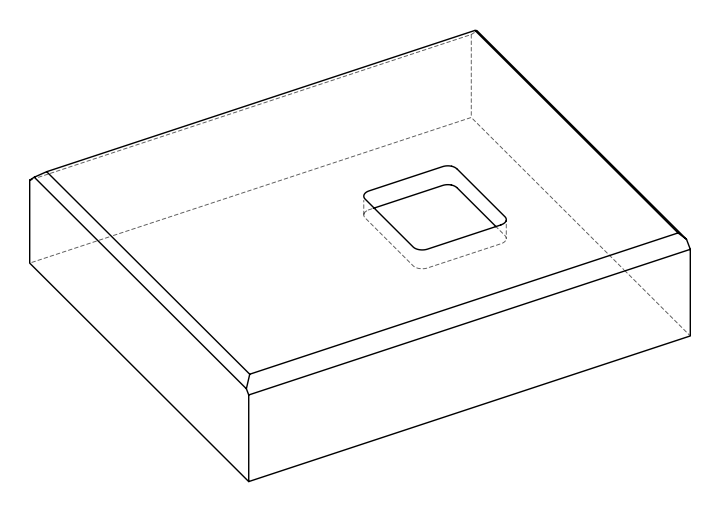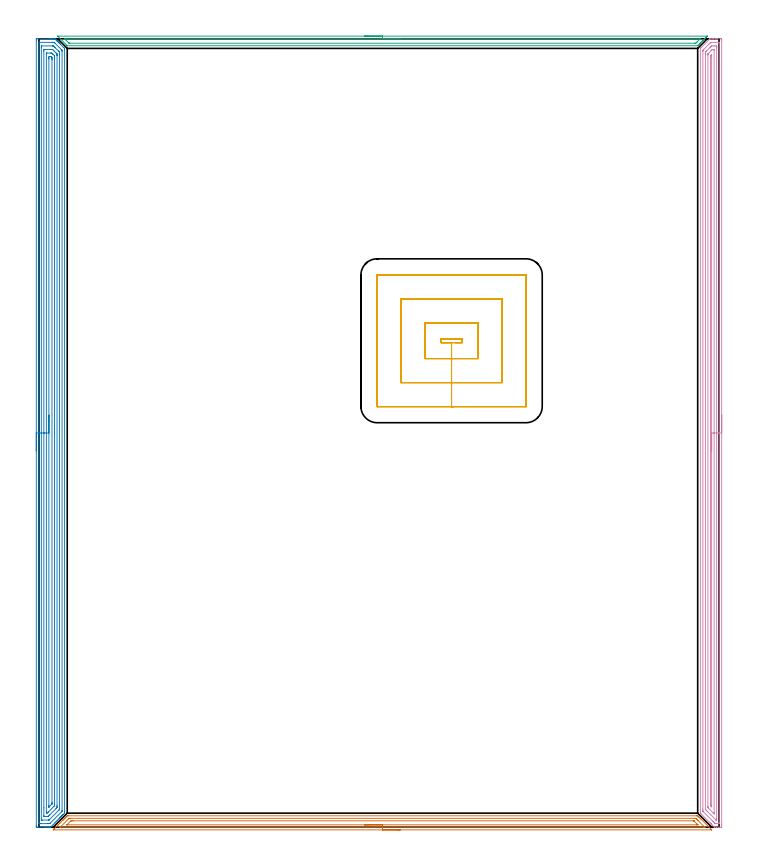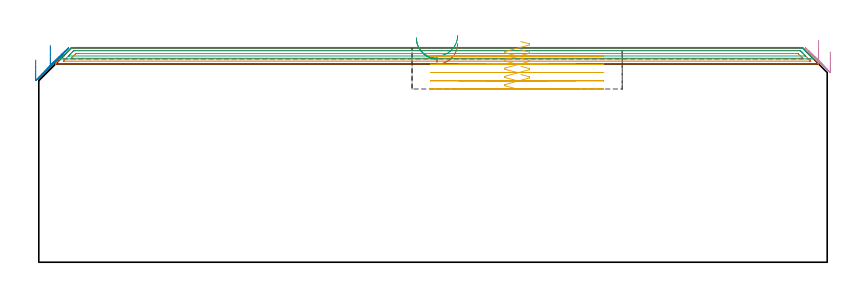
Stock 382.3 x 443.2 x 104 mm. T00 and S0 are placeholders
(PLAN: 5 operations, 1 tool changes, 61.5 min)
(1 AREA_MILL | FG_CHAMFER_SURFACE | UGT0205_001 | 8.93 min | 11814 mm3)
(2 AREA_MILL_1 | FG_CHAMFER_SURFACE_1 | UGT0205_001 | 21.41 min | 55702 mm3)
(3 AREA_MILL_2 | FG_CHAMFER_SURFACE_2 | UGT0205_001 | 5.96 min | 5327 mm3)
(4 AREA_MILL_3 | FG_CHAMFER_SURFACE_3 | UGT0205_001 | 17.77 min | 31527 mm3)
(5 MILL_RECTANGULAR_POCKET | POCKET_RECTANGULAR_STRAIGHT | UGT0201_100 | Follow Part, ap 4.5, ae 75% | 7.45 min | 186320 mm3)
(TOOL UGT0205_001 | Chamfer Mill 20 x 3 x 45 deg. | D20 FL50 Z2)
(TOOL UGT0201_100 | End Mill 18 mm | D18 FL22 Z2)
(OP 1 AREA_MILL)
G17 G21 G94 G90
T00 M6
G54
G17 G0 G90 X203.1 Y-1.5 S1061 M3
G43 Z114. H0
Z106.1
G94 G1 X203.062 Z105.228 F250.
X202.948 Z104.363
X202.759 Z103.512
X202.497 Z102.68
X202.163 Z101.874
X201.76 Z101.1
X201.292 Z100.364
X200.761 Z99.672
X200.171 Z99.029
X199.528 Z98.439
X198.836 Z97.908
X198.1 Z97.44
X197.326 Z97.037
X196.52 Z96.703
X195.688 Z96.441
X194.837 Z96.252
X193.972 Z96.138
X193.1 Z96.1
X8.172
X8.019 Y-1.493 Z96.106
X8.172 Y-1.331 Z96.269
X8.361 Y-1.139 Z96.46
X8.43 Y-1.07 Z96.53
X8.619 Y-0.881 Z96.717
X8.722 Y-0.776 Z96.821
X9.31 Y-0.19 Z97.41
X9.959 Y0.459 Z98.058
X10.852 Y1.352 Z98.951
X11.745 Y2.246 Z99.845
X13.416 Y3.917 Z101.515
X13.532 Y4.034 Z101.63
X13.709 Y4.21 Z101.808
X13.979 Y4.48 Z102.078
X14.147 Y4.65 Z102.244
X14.314 Y4.815 Z102.413
X14.425 Y4.926 Z102.524
X14.587 Y5.09 Z102.685
X14.747 Y5.248 Z102.846
X14.872 Y5.373 Z102.971
X15.027 Y5.53 Z103.125
X15.181 Y5.682 Z103.279
X15.319 Y5.82 Z103.418
X15.467 Y5.97 Z103.565
X15.612 Y6.113 Z103.71
X15.766 Y6.266 Z103.864
X15.896 Y6.395 Z103.99
X16.659 Y6.4 Z104.
X369.541
X370.305 Y6.395 Z103.99
X370.435 Y6.266 Z103.864
X370.588 Y6.113 Z103.71
X370.733 Y5.97 Z103.565
X370.881 Y5.82 Z103.418
X371.019 Y5.682 Z103.279
X371.173 Y5.53 Z103.125
X371.658 Y5.042 Z102.642
X371.924 Y4.777 Z102.376
X372.052 Y4.65 Z102.246
X372.409 Y4.292 Z101.891
X377.879 Y-1.178 Z96.419
X378.108 Y-1.408 Z96.191
X378.125 Y-1.425 Z96.174
X378.177 Y-1.479 Z96.119
X378.183 Y-1.495 Z96.104
X378.177 Y-1.5 Z96.1
X193.1
Y-0.086 Z97.514
X12.192 Y-0.085 Z97.515
X12.085 Y-0.084 Z97.516
X11.932 Y-0.079 Z97.521
X11.884 Y-0.075 Z97.525
X11.894 Y-0.064 Z97.536
X11.976 Y0.023 Z97.623
X12.063 Y0.113 Z97.713
X12.192 Y0.242 Z97.842
X16.851 Y4.901 Z102.501
X16.899 Y4.946 Z102.546
X16.927 Y4.97 Z102.57
X16.942 Y4.979 Z102.579
X16.962 Y4.98 Z102.58
X17.158 Y4.984 Z102.584
X17.552 Y4.986 Z102.586
X17.658
X368.754 Y4.985 Z102.585
X369.147 Y4.98 Z102.58
X369.241 Y4.979 Z102.579
X369.363 Y4.875 Z102.475
X369.541 Y4.705 Z102.305
X370.04 Y4.21 Z101.81
X370.435 Y3.816 Z101.416
X374.242 Y0.008 Z97.608
X374.28 Y-0.032 Z97.568
X374.317 Y-0.075 Z97.525
X374.318 Y-0.08 Z97.52
X374.314 Y-0.082 Z97.518
X374.281 Y-0.084 Z97.516
X374.008 Y-0.086 Z97.514
X373.902
X193.1
Y1.328 Z98.928
X16.01 Y1.329 Z98.929
X15.792 Y1.331 Z98.931
X15.766 Y1.333 Z98.933
X15.747 Y1.336 Z98.936
X15.755 Y1.35 Z98.95
X15.766 Y1.365 Z98.965
X17.642 Y3.242 Z100.842
X17.732 Y3.33 Z100.93
X17.971 Y3.559 Z101.159
X18.206 Y3.566 Z101.166
X18.446 Y3.569 Z101.169
X19.094 Y3.571 Z101.171
X19.339
X367.754
X368. Y3.569 Z101.169
X368.163 Y3.566 Z101.166
X368.218 Y3.564 Z101.164
X368.242 Y3.547 Z101.147
X368.289 Y3.505 Z101.105
X368.47 Y3.33 Z100.93
X370.23 Y1.57 Z99.17
X370.435 Y1.363 Z98.963
X370.459 Y1.332 Z98.932
X370.435 Y1.33 Z98.93
X369.786 Y1.329 Z98.929
X369.541 Y1.328 Z98.928
X193.1
X192.229 Z98.966
X191.364 Z99.08
X190.512 Z99.269
X189.68 Z99.531
X188.874 Z99.865
X188.1 Z100.268
X187.364 Z100.737
X186.672 Z101.268
X186.029 Z101.857
X185.44 Z102.501
X184.909 Z103.193
X184.44 Z103.928
X184.037 Z104.702
X183.703 Z105.508
X183.441 Z106.34
X183.252 Z107.192
X183.138 Z108.057
X183.1 Z108.928
G0 Z114.
M5
M2
(OP 2 AREA_MILL_1)
G17 G21 G94 G90
T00 M6
G54
G17 G0 G90 X-1.5 Y211.6 S1061 M3
G43 Z114. H0
Z98.1
G94 G1 Y211.638 Z97.228 F250.
Y211.752 Z96.364
Y211.941 Z95.512
Y212.203 Z94.68
Y212.537 Z93.874
Y212.94 Z93.1
Y213.408 Z92.364
Y213.94 Z91.672
Y214.529 Z91.029
Y215.172 Z90.44
Y215.864 Z89.908
Y216.6 Z89.44
Y217.374 Z89.037
Y218.18 Z88.703
Y219.012 Z88.441
Y219.863 Z88.252
Y220.728 Z88.138
Y221.6 Z88.1
Y442.157
X-1.499 Y442.589 Z88.101
X-1.495 Y443.044 Z88.103
X-1.492 Y443.19 Z88.106
X-1.045 Y443.2 Z88.553
X6.009 Z95.603
X6.565 Z96.162
X6.891 Z96.487
X7.447 Z97.043
X7.773 Z97.367
X8.606 Z98.205
X8.63 Z98.229
X8.994 Z98.591
X9.017 Y443.184 Z98.615
X9.095 Y443.105 Z98.694
X9.314 Y442.886 Z98.914
X9.536 Y442.666 Z99.132
X9.612 Y442.589 Z99.211
X9.752 Y442.448 Z99.352
X9.83 Y442.372 Z99.426
X9.909 Y442.291 Z99.509
X10.043 Y442.158 Z99.642
X10.124 Y442.078 Z99.72
X10.207 Y441.993 Z99.806
X10.333 Y441.867 Z99.932
X10.418 Y441.784 Z100.014
X10.505 Y441.696 Z100.104
X10.623 Y441.577 Z100.223
X10.712 Y441.49 Z100.308
X10.802 Y441.398 Z100.402
X10.914 Y441.287 Z100.513
X11.006 Y441.196 Z100.602
X11.1 Y441.1 Z100.699
X11.204 Y440.996 Z100.803
X11.299 Y440.902 Z100.896
X11.397 Y440.803 Z100.997
X11.494 Y440.706 Z101.094
X11.593 Y440.608 Z101.189
X11.695 Y440.505 Z101.295
X11.785 Y440.416 Z101.384
X11.887 Y440.315 Z101.483
X13.945 Y438.257 Z103.541
X14.077 Y438.124 Z103.675
X14.386 Y437.815 Z103.984
X14.387 Y437.812 Z103.985
X14.394 Y437.797 Z103.988
X14.4 Y437.231 Z104.
Y8.647
X14.402 Y7.903 Z103.997
X14.4 Y7.899 Z103.995
X14.386 Y7.884 Z103.982
X13.641 Y7.14 Z103.239
X13.504 Y7.002 Z103.1
X13.363 Y6.862 Z102.961
X13.206 Y6.705 Z102.804
X13.063 Y6.561 Z102.658
X12.916 Y6.415 Z102.514
X12.77 Y6.269 Z102.368
X12.622 Y6.12 Z102.217
X12.47 Y5.969 Z102.068
X12.335 Y5.834 Z101.933
X12.181 Y5.679 Z101.776
X12.023 Y5.522 Z101.621
X11.9 Y5.399 Z101.497
X11.74 Y5.238 Z101.335
X11.577 Y5.076 Z101.175
X11.464 Y4.963 Z101.062
X11.299 Y4.797 Z100.894
X10.593 Y4.093 Z100.193
X10.238 Y3.737 Z99.835
X9.665 Y3.165 Z99.264
X8.948 Y2.448 Z98.547
X8.066 Y1.566 Z97.665
X6.891 Y0.391 Z96.491
X6.661 Y0.165 Z96.261
X6.497 Y0.009 Z96.097
X6.45 Y0.008 Z96.049
X6.124 Y0. Z95.723
X5.779 Z95.379
X5.127 Z94.722
X3.92 Z93.517
X3.364 Z92.958
X-0.767 Z88.83
X-1.045 Y0.002 Z88.552
X-1.259 Y0.004 Z88.339
X-1.491 Y0.009 Z88.106
X-1.495 Y0.156 Z88.103
X-1.499 Y0.611 Z88.101
X-1.5 Y1.072 Z88.1
Y221.6
X-0.086 Z89.514
X-0.085 Y441.108 Z89.515
X-0.084 Y441.159 Z89.516
X-0.082 Y441.183 Z89.518
X-0.08 Y441.188 Z89.52
X-0.065 Y441.191 Z89.535
X0.328 Y441.199 Z89.928
X7.38 Y441.2 Z96.98
X7.773 Y441.199 Z97.373
X8.265 Y441.197 Z97.865
X8.458 Y441.19 Z98.058
X8.556 Y441.182 Z98.156
X8.654 Y441.089 Z98.254
X8.946 Y440.803 Z98.546
X12.518 Y437.231 Z102.118
X12.863 Y436.879 Z102.463
X12.961 Y436.777 Z102.561
X12.979 Y436.743 Z102.579
X12.981 Y436.721 Z102.581
X12.984 Y436.62 Z102.584
X12.986 Y436.417 Z102.586
Y436.338
X12.985 Y9.54 Z102.585
X12.979 Y9.133 Z102.579
X12.975 Y8.937 Z102.575
X12.878 Y8.835 Z102.478
X12.697 Y8.647 Z102.297
X6.227 Y2.177 Z95.827
X6.153 Y2.105 Z95.753
X6.094 Y2.05 Z95.694
X6.055 Y2.017 Z95.655
X6.009 Y2.01 Z95.609
X5.518 Y2.002 Z95.118
X5.127 Y2.001 Z94.727
X4.638 Y2. Z94.238
X1.111 Z90.711
X0.719 Y2.001 Z90.319
X0.226 Y2.003 Z89.826
X0.015 Y2.01 Z89.615
X-0.079 Y2.028 Z89.521
X-0.084 Y2.318 Z89.516
X-0.085 Y2.397 Z89.515
X-0.086 Y221.6 Z89.514
X1.328 Z90.928
X1.329 Y438.399 Z90.929
X1.331 Y439.017 Z90.931
X1.334 Y439.154 Z90.934
X1.335 Y439.181 Z90.935
X1.361 Y439.19 Z90.961
X1.423 Y439.197 Z91.023
X1.6 Y439.199 Z91.2
X7.592 Y439.2 Z97.192
X7.773 Y439.198 Z97.373
X7.953 Y439.194 Z97.553
X8.072 Y439.19 Z97.672
X8.151 Y439.137 Z97.751
X8.28 Y439.017 Z97.88
X8.654 Y438.646 Z98.254
X9.177 Y438.124 Z98.777
X10.961 Y436.338 Z100.561
X11.299 Y435.992 Z100.899
X11.565 Y435.716 Z101.165
X11.568 Y435.445 Z101.168
X11.57 Y435.171 Z101.17
X11.571 Y434.553 Z101.171
X11.572 Y434.277 Z101.172
X11.571 Y10.433 Z101.171
X11.57 Y10.159 Z101.17
X11.568 Y10.066 Z101.168
X11.565 Y9.996 Z101.165
X11.537 Y9.949 Z101.137
X11.299 Y9.701 Z100.899
X11.221 Y9.62 Z100.821
X5.783 Y4.183 Z95.383
X5.649 Y4.056 Z95.249
X5.601 Y4.012 Z95.201
X5.489 Y4.007 Z95.089
X5.307 Y4.001 Z94.907
X1.78 Z91.38
X1.6 Y4.005 Z91.2
X1.42 Y4.01 Z91.02
X1.335 Y4.027 Z90.935
X1.332 Y4.092 Z90.932
X1.331 Y4.183 Z90.931
X1.329 Y4.458 Z90.929
X1.328 Y221.6 Z90.928
X2.743 Z92.343
Y436.338
X2.747 Y436.964 Z92.347
X2.75 Y437.174 Z92.35
X2.757 Y437.191 Z92.357
X2.779 Y437.194 Z92.379
X2.832 Y437.197 Z92.432
X2.938 Y437.199 Z92.538
X3.364 Y437.2 Z92.964
X6.922 Z96.522
X7.347 Y437.194 Z96.947
X7.559 Y437.19 Z97.159
X7.666 Y437.173 Z97.266
X7.773 Y437.07 Z97.373
X8.513 Y436.338 Z98.113
X8.654 Y436.197 Z98.254
X9.406 Y435.445 Z99.006
X9.536 Y435.315 Z99.136
X9.914 Y434.933 Z99.514
X10.103 Y434.739 Z99.703
X10.148 Y434.692 Z99.748
X10.151 Y434.642 Z99.751
X10.153 Y434.553 Z99.753
X10.157 Y433.924 Z99.757
Y433.66
Y12.219
X10.156 Y11.591 Z99.756
X10.154 Y11.326 Z99.754
X10.15 Y11.017 Z99.75
X9.56 Y10.409 Z99.16
X6.009 Y6.858 Z95.609
X5.561 Y6.422 Z95.161
X5.127 Y6.01 Z94.727
X5.091 Y6.005 Z94.691
X4.246 Y6. Z93.846
X3.364 Z92.964
X3.333 Z92.933
X2.934 Y6.01 Z92.534
X2.75 Y6.018 Z92.35
X2.748 Y6.124 Z92.348
X2.744 Y6.597 Z92.344
X2.743 Y10.836 Z92.343
Y221.6
X4.157 Z93.757
Y434.642
X4.158 Y434.733 Z93.758
X4.163 Y434.912 Z93.763
X4.173 Y435.19 Z93.773
X4.246 Y435.193 Z93.846
X4.489 Y435.199 Z94.089
X6.252 Y435.2 Z95.852
X6.891 Y435.194 Z96.491
X7.143 Y435.19 Z96.743
X7.773 Y434.623 Z97.373
X7.848 Y434.553 Z97.448
X8.654 Y433.743 Z98.254
X8.735 Y433.66 Z98.335
X8.738 Y433.575 Z98.338
X8.743 Y432.767 Z98.343
Y432.677
Y13.022
X8.742 Y12.219 Z98.342
X8.74 Y12.132 Z98.34
X8.736 Y12.046 Z98.336
X8.654 Y11.959 Z98.254
X8.342 Y11.642 Z97.942
X5.238 Y8.536 Z94.838
X5.127 Y8.427 Z94.727
X4.789 Y8.097 Z94.389
X4.712 Y8.025 Z94.312
X4.565 Y8.01 Z94.165
X4.246 Z93.846
X4.164 Y8.027 Z93.764
X4.159 Y8.378 Z93.759
X4.157 Y8.558 Z93.757
Y221.6
X5.571 Z95.171
X5.572 Y431.874 Z95.172
X5.573 Y432.315 Z95.173
X5.578 Y432.767 Z95.178
X5.588 Y433.193 Z95.188
X6.009 Y433.196 Z95.609
X6.466 Y433.197 Z96.066
X6.676 Y433.19 Z96.276
X6.731 Y433.182 Z96.331
X6.798 Y433.126 Z96.398
X6.891 Y433.043 Z96.491
X7.182 Y432.767 Z96.782
X7.283 Y432.661 Z96.883
X7.316 Y432.624 Z96.916
X7.322 Y432.598 Z96.922
X7.324 Y432.545 Z96.924
X7.328 Y432.324 Z96.928
X7.329 Y431.874 Z96.929
Y431.43
Y14.005
X7.328 Y13.562 Z96.928
X7.323 Y13.112 Z96.923
X7.322 Y13.089 Z96.922
X7.306 Y13.066 Z96.906
X7.267 Y13.02 Z96.867
X7.205 Y12.954 Z96.805
X5.578 Y11.326 Z95.178
X5.576 Z95.176
X5.575 Z95.175
X5.574 Y11.334 Z95.174
X5.572 Y11.769 Z95.172
X5.571 Y12.219 Z95.171
Y221.6
Y222.472 Z95.209
Y223.336 Z95.323
Y224.188 Z95.512
Y225.02 Z95.774
Y225.826 Z96.108
Y226.6 Z96.511
Y227.336 Z96.98
Y228.028 Z97.511
Y228.671 Z98.1
Y229.26 Z98.743
Y229.791 Z99.435
Y230.26 Z100.171
Y230.663 Z100.945
Y230.997 Z101.751
Y231.259 Z102.583
Y231.448 Z103.435
Y231.562 Z104.3
Y231.6 Z105.171
G0 Z114.
M5
M2
(OP 3 AREA_MILL_2)
G17 G21 G94 G90
T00 M6
G54
G17 G0 G90 X183.1 Y444.7 S1061 M3
G43 Z114. H0
Z108.6
G94 G1 X183.138 Z107.728 F250.
X183.252 Z106.863
X183.441 Z106.012
X183.703 Z105.18
X184.037 Z104.374
X184.44 Z103.6
X184.909 Z102.864
X185.44 Z102.172
X186.029 Z101.529
X186.672 Z100.94
X187.364 Z100.408
X188.1 Z99.94
X188.874 Z99.537
X189.68 Z99.203
X190.512 Z98.941
X191.364 Z98.752
X192.228 Z98.638
X193.1 Z98.6
X375.692 Y444.699 Z98.599
X375.697 Z98.6
X375.693 Y444.692 Z98.606
X375.666 Y444.666 Z98.634
X375.614 Y444.613 Z98.687
X375.212 Y444.21 Z99.086
X375.07 Y444.069 Z99.229
X374.772 Y443.772 Z99.528
X374.328 Y443.326 Z99.97
X373.865 Y442.864 Z100.435
X373.444 Y442.442 Z100.855
X372.949 Y441.949 Z101.35
X372.559 Y441.558 Z101.739
X372.034 Y441.034 Z102.265
X371.791 Y440.79 Z102.507
X371.675 Y440.674 Z102.624
X371.493 Y440.493 Z102.806
X371.336 Y440.336 Z102.964
X371.233 Y440.232 Z103.066
X371.195 Y440.195 Z103.104
X370.522 Y439.522 Z103.777
X370.313 Y439.317 Z103.976
X370.295 Y439.304 Z103.989
X370.152 Y439.3 Z104.
X16.048
X15.904 Y439.304 Z103.989
X15.879 Y439.318 Z103.975
X15.677 Y439.523 Z103.777
X10.683 Y444.518 Z98.781
X10.554 Y444.653 Z98.646
X10.516 Y444.695 Z98.603
X10.659 Y444.699 Z98.6
X10.683 Y444.7
X193.1
Y443.286 Z100.014
X371.535 Y443.285 Z100.015
X371.808 Y443.279 Z100.021
X371.779 Y443.241 Z100.059
X371.684 Y443.138 Z100.162
X371.59 Y443.041 Z100.259
X371.493 Y442.943 Z100.357
X370.108 Y441.558 Z101.742
X369.907 Y441.358 Z101.942
X369.705 Y441.157 Z102.143
X369.457 Y440.919 Z102.381
X369.233 Y440.721 Z102.579
X368.811 Y440.715 Z102.585
X368.77
X17.135
X17.028 Y440.716 Z102.584
X16.976 Y440.719 Z102.581
X16.953 Y440.721 Z102.579
X16.916 Y440.746 Z102.554
X16.495 Y441.157 Z102.143
X15.207 Y442.442 Z100.858
X14.707 Y442.943 Z100.357
X14.485 Y443.169 Z100.131
X14.389 Y443.272 Z100.028
X14.383 Y443.28 Z100.02
X14.392 Y443.281 Z100.019
X14.435 Y443.284 Z100.016
X14.526 Y443.285 Z100.015
X14.707 Y443.286 Z100.014
X193.1
X193.972 Z100.052
X194.837 Z100.166
X195.688 Z100.355
X196.52 Z100.617
X197.326 Z100.951
X198.1 Z101.354
X198.836 Z101.823
X199.528 Z102.354
X200.171 Z102.943
X200.76 Z103.586
X201.292 Z104.278
X201.76 Z105.014
X202.163 Z105.788
X202.497 Z106.594
X202.759 Z107.426
X202.948 Z108.278
X203.062 Z109.143
X203.1 Z110.014
G0 Z114.
M5
M2
(OP 4 AREA_MILL_3)
G17 G21 G94 G90
T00 M6
G54
G17 G0 G90 X383.8 Y231.6 S1061 M3
G43 Z114. H0
Z102.
G94 G1 Y231.562 Z101.128 F250.
Y231.448 Z100.263
Y231.259 Z99.412
Y230.997 Z98.58
Y230.663 Z97.774
Y230.26 Z97.
Y229.792 Z96.264
Y229.26 Z95.572
Y228.671 Z94.929
Y228.028 Z94.34
Y227.336 Z93.808
Y226.6 Z93.34
Y225.826 Z92.937
Y225.02 Z92.603
Y224.188 Z92.341
Y223.336 Z92.152
Y222.472 Z92.038
Y221.6 Z92.
Y1.169
X383.799 Y0.611 Z92.001
X383.796 Y0.28
X383.792 Y0.01 Z92.003
X383.472 Y0. Z92.323
X382.049 Z93.747
X380.854 Z94.94
X379.763 Z96.035
X379.706 Y0.002 Z96.091
X379.683 Y0.016 Z96.115
X378.56 Y1.139 Z97.239
X377.945 Y1.753 Z97.852
X377.898 Y1.802 Z97.901
X377.707 Y1.993 Z98.092
X377.655 Y2.044 Z98.142
X377.6 Y2.1 Z98.199
X377.422 Y2.277 Z98.377
X377.364 Y2.335 Z98.433
X372.128 Y7.572 Z103.672
X371.945 Y7.755 Z103.851
X371.804 Y7.897 Z103.99
X371.8 Y8.647 Z104.
Y437.678
X371.804 Y437.795 Z103.989
X371.861 Y437.862 Z103.936
X372.124 Y438.124 Z103.676
X372.293 Y438.293 Z103.507
X376.927 Y442.929 Z98.87
X377.041 Y443.041 Z98.759
X377.186 Y443.184 Z98.614
X377.207 Y443.199 Z98.591
X378.464 Y443.2 Z97.336
X379.109 Z96.687
X380.304 Z95.493
X380.854 Z94.941
X381.452 Z94.344
X383.197 Z92.599
X383.472 Y443.196 Z92.324
X383.793 Y443.19 Z92.004
X383.797 Y442.921 Z92.002
X383.799 Y442.589 Z92.001
X383.8 Y221.6 Z92.
X382.386 Z93.414
Y2.616
X382.385 Y2.397 Z93.415
X382.381 Y2.06 Z93.419
X382.379 Y2.021 Z93.421
X382.376 Y2.01 Z93.424
X382.348 Y2.007 Z93.452
X382.244 Y2.003 Z93.556
X382.115 Y2. Z93.685
X380.854 Y2.001 Z94.946
X380.366 Y2.004 Z95.434
X380.178 Y2.01 Z95.622
X379.982 Y2.18 Z95.818
X379.756 Y2.397 Z96.044
X379.109 Y3.041 Z96.691
X378.859 Y3.29 Z96.941
X373.503 Y8.647 Z102.297
X373.376 Y8.778 Z102.424
X373.275 Y8.886 Z102.525
X373.221 Y8.947 Z102.579
X373.22 Y8.985 Z102.58
X373.215 Y9.32 Z102.585
Y9.54
X373.214 Y10.215 Z102.586
X373.215 Y436.119 Z102.585
X373.216 Y436.338 Z102.584
X373.22 Y436.675 Z102.58
X373.221 Y436.755 Z102.579
X373.263 Y436.803 Z102.537
X373.34 Y436.884 Z102.46
X373.681 Y437.231 Z102.119
X373.778 Y437.329 Z102.022
X377.309 Y440.859 Z98.491
X377.364 Y440.912 Z98.436
X377.624 Y441.162 Z98.176
X377.668 Y441.19 Z98.132
X377.727 Y441.194 Z98.073
X377.849 Y441.199 Z97.951
X382.212 Y441.2 Z93.588
X382.344 Y441.197 Z93.456
X382.372 Y441.194 Z93.428
X382.379 Y441.19 Z93.421
X382.382 Y441.182 Z93.418
X382.384 Y441.151 Z93.416
X382.386 Y441.022 Z93.415
Y440.803 Z93.414
Y221.6
X380.972 Z94.828
Y4.956
X380.97 Y4.183 Z94.83
X380.968 Y4.066 Z94.832
X380.965 Y4.026 Z94.835
X380.961 Y4.01 Z94.839
X380.943 Y4.008 Z94.857
X380.854 Y4.006 Z94.946
X380.676 Y4.01 Z95.124
X380.585 Y4.026 Z95.215
X380.53 Y4.077 Z95.27
X380.418 Y4.183 Z95.382
X377.571 Y7.028 Z98.229
X375.618 Y8.981 Z100.182
X375.059 Y9.54 Z100.741
X374.746 Y9.857 Z101.054
X374.678 Y9.929 Z101.122
X374.646 Y9.965 Z101.154
X374.635 Y10.074 Z101.165
X374.631 Y10.313 Z101.169
X374.629 Y10.433 Z101.171
X374.628 Y434.673 Z101.172
X374.63 Y435.445 Z101.17
X374.631 Y435.563 Z101.169
X374.635 Y435.684 Z101.165
X374.644 Y435.734 Z101.156
X374.67 Y435.763 Z101.13
X374.746 Y435.844 Z101.054
X374.989 Y436.089 Z100.811
X375.237 Y436.338 Z100.563
X377.195 Y438.296 Z98.605
X377.637 Y438.737 Z98.163
X377.918 Y439.017 Z97.882
X378.084 Y439.173 Z97.716
X378.104 Y439.19 Z97.696
X378.147 Y439.194 Z97.653
X378.236 Y439.197 Z97.564
X378.93 Y439.2 Z96.87
X379.803 Z95.997
X380.676 Z95.124
X380.854 Y439.197 Z94.946
X380.914 Y439.194 Z94.886
X380.956 Y439.191 Z94.844
X380.965 Y439.136 Z94.835
X380.968 Y439.017 Z94.832
X380.97 Y438.898 Z94.83
X380.972 Y438.124 Z94.828
Y221.6
X379.557 Z96.243
Y8.189
X379.555 Y7.755 Z96.245
X379.552 Y7.544 Z96.248
X379.551 Y7.512 Z96.249
X379.477 Y7.581 Z96.323
X379.296 Y7.755 Z96.504
X376.491 Y10.558 Z99.309
X376.114 Y10.942 Z99.686
X376.068 Y10.993 Z99.732
X376.05 Y11.017 Z99.75
X376.048 Y11.051 Z99.752
X376.045 Y11.173 Z99.755
X376.043 Y11.326 Z99.757
Y11.785
Y434.118
X376.046 Y434.553 Z99.754
X376.049 Y434.666 Z99.751
X376.051 Y434.69 Z99.749
X376.068 Y434.712 Z99.732
X376.102 Y434.75 Z99.698
X376.2 Y434.851 Z99.6
X378.236 Y436.887 Z97.564
X378.408 Y437.056 Z97.392
X378.51 Y437.153 Z97.29
X378.54 Y437.179 Z97.26
X378.583 Y437.19 Z97.217
X378.688 Y437.193 Z97.112
X379.109 Y437.2 Z96.691
X379.14 Z96.66
X379.519 Y437.19 Z96.281
X379.551 Y437.181 Z96.249
X379.554 Y437.153 Z96.246
X379.556 Y437.11 Z96.244
X379.557 Y437.067 Z96.243
Y436.772
Y221.6
X378.143 Z97.657
Y12.219
X378.138 Y11.517 Z97.662
X378.136 Y11.429 Z97.664
X377.767 Y11.743 Z98.033
X377.464 Y12.116 Z98.336
X377.46 Y12.219 Z98.34
X377.458 Y12.314 Z98.342
X377.457 Y13.016 Z98.343
Y432.862
X377.462 Y433.559 Z98.338
X377.465 Y433.66 Z98.335
X377.928 Y434.13 Z97.872
X378.007 Y434.209 Z97.793
X378.072 Y434.272 Z97.728
X378.117 Y434.311 Z97.683
X378.134 Y434.326 Z97.666
X378.136 Y434.299 Z97.664
X378.143 Y433.756 Z97.657
Y433.66
Y221.6
Y220.728 Z97.695
Y219.864 Z97.809
Y219.012 Z97.998
Y218.18 Z98.26
Y217.374 Z98.594
Y216.6 Z98.997
Y215.864 Z99.465
Y215.172 Z99.996
Y214.529 Z100.586
Y213.94 Z101.229
Y213.408 Z101.921
Y212.94 Z102.657
Y212.537 Z103.431
Y212.203 Z104.237
Y211.941 Z105.069
Y211.752 Z105.92
Y211.638 Z106.785
Y211.6 Z107.657
G0 Z114.
M5
M2
(OP 5 MILL_RECTANGULAR_POCKET)
G17 G21 G94 G90
T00 M6
G54
G17 G0 G90 X233.826 Y272.4 S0 M3
G43 Z114. H0
Z107.
G94 G1 X237.9 Z105.908 F250.
Y274.5 Z105.346
X226. Z102.157
Y272.4 Z101.594
X231.95 Z100.
X237.9 F500.
Y274.5
X226.
Y272.4
X231.95
Y263.4
X246.9
Y283.5
X217.
Y263.4
X231.95
Y249.9
X260.4
Y297.
X203.5
Y249.9
X231.95
Y236.4
X273.8
X273.855 Y236.405
X273.895 Y236.445
X273.9 Y236.5
Y310.4
X273.895 Y310.455
X273.855 Y310.495
X273.8 Y310.5
X190.1
X190.045 Y310.495
X190.005 Y310.455
X190. Y310.4
Y236.5
X190.005 Y236.445
X190.045 Y236.405
X190.1 Y236.4
X231.95
X232.95
G0 X233.826 Y272.4 Z103.
G1 X237.9 Z101.908 F250.
Y274.5 Z101.346
X226. Z98.157
Y272.4 Z97.594
X231.95 Z96.
X237.9 F500.
Y274.5
X226.
Y272.4
X231.95
Y263.4
X246.9
Y283.5
X217.
Y263.4
X231.95
Y249.9
X260.4
Y297.
X203.5
Y249.9
X231.95
Y236.4
X273.8
X273.855 Y236.405
X273.895 Y236.445
X273.9 Y236.5
Y310.4
X273.895 Y310.455
X273.855 Y310.495
X273.8 Y310.5
X190.1
X190.045 Y310.495
X190.005 Y310.455
X190. Y310.4
Y236.5
X190.005 Y236.445
X190.045 Y236.405
X190.1 Y236.4
X231.95
X232.95
G0 X233.826 Y272.4 Z99.
G1 X237.9 Z97.908 F250.
Y274.5 Z97.346
X226. Z94.157
Y272.4 Z93.594
X231.95 Z92.
X237.9 F500.
Y274.5
X226.
Y272.4
X231.95
Y263.4
X246.9
Y283.5
X217.
Y263.4
X231.95
Y249.9
X260.4
Y297.
X203.5
Y249.9
X231.95
Y236.4
X273.8
X273.855 Y236.405
X273.895 Y236.445
X273.9 Y236.5
Y310.4
X273.895 Y310.455
X273.855 Y310.495
X273.8 Y310.5
X190.1
X190.045 Y310.495
X190.005 Y310.455
X190. Y310.4
Y236.5
X190.005 Y236.445
X190.045 Y236.405
X190.1 Y236.4
X231.95
X232.95
G0 X233.826 Y272.4 Z95.
G1 X237.9 Z93.908 F250.
Y274.5 Z93.346
X226. Z90.157
Y272.4 Z89.594
X231.95 Z88.
X237.9 F500.
Y274.5
X226.
Y272.4
X231.95
Y263.4
X246.9
Y283.5
X217.
Y263.4
X231.95
Y249.9
X260.4
Y297.
X203.5
Y249.9
X231.95
Y236.4
X273.8
X273.855 Y236.405
X273.895 Y236.445
X273.9 Y236.5
Y310.4
X273.895 Y310.455
X273.855 Y310.495
X273.8 Y310.5
X190.1
X190.045 Y310.495
X190.005 Y310.455
X190. Y310.4
Y236.5
X190.005 Y236.445
X190.045 Y236.405
X190.1 Y236.4
X231.95
X232.95
G0 X233.826 Y272.4 Z91.
G1 X237.9 Z89.908 F250.
Y274.5 Z89.346
X226. Z86.157
Y272.4 Z85.594
X231.95 Z84.
X237.9 F500.
Y274.5
X226.
Y272.4
X231.95
Y263.4
X246.9
Y283.5
X217.
Y263.4
X231.95
Y249.9
X260.4
Y297.
X203.5
Y249.9
X231.95
Y236.4
X273.8
X273.855 Y236.405
X273.895 Y236.445
X273.9 Y236.5
Y310.4
X273.895 Y310.455
X273.855 Y310.495
X273.8 Y310.5
X190.1
X190.045 Y310.495
X190.005 Y310.455
X190. Y310.4
Y236.5
X190.005 Y236.445
X190.045 Y236.405
X190.1 Y236.4
X231.95
X232.95
G0 Z114.
M5
M2
